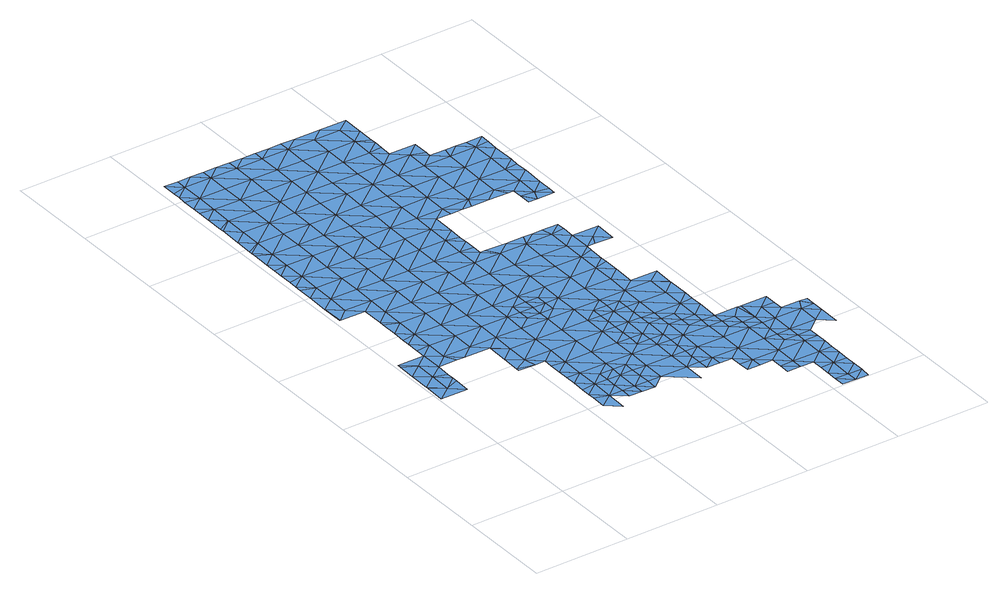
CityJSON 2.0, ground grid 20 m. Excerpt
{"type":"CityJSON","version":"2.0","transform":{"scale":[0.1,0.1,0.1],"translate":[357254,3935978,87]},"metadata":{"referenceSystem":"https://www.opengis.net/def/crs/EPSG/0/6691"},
"CityObjects":{
"waterbody1":{"type":"WaterBody","attributes":{"name":"9","class":"1140","function":"1","WaterBodyRiverFloodingRiskAttribute.description":"5","WaterBodyRiverFloodingRiskAttribute.rankOrg":"1","WaterBodyRiverFloodingRiskAttribute.adminType":"2","WaterBodyRiverFloodingRiskAttribute.scale":"L1"},"geometry":[{"type":"MultiSurface","lod":"1","boundaries":[[[0,1,2]],[[1,0,3]],[[4,0,2]],[[0,5,3]],[[3,5,6]],[[7,8,6]],[[5,7,6]],[[8,7,9]],[[4,10,0]],[[5,0,11]],[[0,10,11]],[[12,7,5]],[[13,5,11]],[[14,9,7]],[[12,5,13]],[[12,14,7]],[[15,14,12]],[[16,15,12]],[[17,18,19]],[[20,21,14]],[[22,18,17]],[[21,20,23]],[[14,15,20]],[[16,24,15]],[[20,25,23]],[[26,27,18]],[[28,23,25]],[[29,28,25]],[[22,17,30]],[[18,22,26]],[[31,32,27]],[[29,33,34]],[[26,31,27]],[[34,33,35]],[[33,29,25]],[[36,37,15]],[[15,24,36]],[[38,32,31]],[[30,39,22]],[[20,37,25]],[[38,40,41]],[[35,42,30]],[[20,15,37]],[[42,35,33]],[[41,40,43]],[[44,36,24]],[[40,38,31]],[[26,22,39]],[[45,31,26]],[[37,46,25]],[[47,48,49]],[[50,43,40]],[[51,43,50]],[[30,42,39]],[[46,52,25]],[[52,42,33]],[[53,51,50]],[[54,55,56]],[[57,58,53]],[[56,59,54]],[[33,25,52]],[[59,60,54]],[[26,39,61]],[[62,48,63]],[[55,64,65]],[[58,57,66]],[[57,53,50]],[[54,64,55]],[[48,47,63]],[[44,67,36]],[[40,31,45]],[[68,37,36]],[[69,70,66]],[[65,64,71]],[[26,61,45]],[[72,62,63]],[[73,72,44]],[[69,74,70]],[[52,75,42]],[[42,76,39]],[[73,62,72]],[[45,77,40]],[[40,78,50]],[[69,66,57]],[[67,68,36]],[[47,79,63]],[[68,46,37]],[[75,76,42]],[[76,61,39]],[[80,81,82]],[[83,64,54]],[[80,71,81]],[[84,85,74]],[[67,44,72]],[[86,83,54]],[[69,84,74]],[[71,64,81]],[[86,54,87]],[[82,88,89]],[[79,90,63]],[[78,40,77]],[[57,50,78]],[[91,92,85]],[[93,94,64]],[[76,95,61]],[[64,94,81]],[[61,96,45]],[[82,81,88]],[[79,89,88]],[[93,64,83]],[[78,97,57]],[[92,91,98]],[[90,99,63]],[[91,85,84]],[[100,46,68]],[[72,63,99]],[[45,96,77]],[[101,102,98]],[[90,79,88]],[[52,46,103]],[[104,84,69]],[[91,101,98]],[[69,57,105]],[[67,72,99]],[[94,106,81]],[[103,46,100]],[[75,52,103]],[[105,57,97]],[[107,102,101]],[[61,95,96]],[[99,108,67]],[[109,110,107]],[[103,111,75]],[[75,112,76]],[[96,113,77]],[[77,114,78]],[[88,81,106]],[[115,100,68]],[[110,109,116]],[[117,106,94]],[[107,101,109]],[[104,69,105]],[[91,84,104]],[[118,101,91]],[[68,67,115]],[[78,114,97]],[[116,119,120]],[[109,119,116]],[[115,67,108]],[[112,75,111]],[[95,76,112]],[[88,106,121]],[[122,120,119]],[[90,88,123]],[[77,113,114]],[[118,91,104]],[[112,124,95]],[[95,125,96]],[[101,126,109]],[[117,127,106]],[[114,128,97]],[[97,129,105]],[[123,88,121]],[[99,90,123]],[[118,126,101]],[[130,122,119]],[[131,132,133]],[[124,125,95]],[[125,113,96]],[[128,129,97]],[[103,134,111]],[[133,135,131]],[[100,115,136]],[[103,100,134]],[[137,115,108]],[[127,138,106]],[[109,139,119]],[[140,130,119]],[[106,138,121]],[[141,127,142]],[[100,136,134]],[[143,137,108]],[[104,105,129]],[[144,112,111]],[[141,132,131]],[[142,132,141]],[[99,123,145]],[[108,99,143]],[[146,114,113]],[[147,118,104]],[[125,148,113]],[[149,150,115]],[[129,151,104]],[[115,150,136]],[[143,99,145]],[[109,126,152]],[[141,138,127]],[[115,137,149]],[[148,146,113]],[[146,128,114]],[[138,153,121]],[[121,154,123]],[[112,144,124]],[[147,126,118]],[[139,109,152]],[[111,134,155]],[[156,141,131]],[[153,154,121]],[[154,145,123]],[[140,119,139]],[[150,157,136]],[[158,156,131]],[[159,134,136]],[[111,155,144]],[[147,104,151]],[[160,125,124]],[[161,137,143]],[[162,129,128]],[[147,163,126]],[[164,140,139]],[[165,143,145]],[[156,166,141]],[[167,162,128]],[[168,124,144]],[[169,161,143]],[[170,139,152]],[[167,128,146]],[[129,162,151]],[[138,171,153]],[[138,141,166]],[[152,126,170]],[[150,172,157]],[[159,136,157]],[[173,164,139]],[[155,134,159]],[[174,145,154]],[[160,124,168]],[[175,144,155]],[[176,154,153]],[[177,176,153]],[[126,163,170]],[[148,125,178]],[[138,179,171]],[[165,145,174]],[[153,171,177]],[[175,168,144]],[[178,125,160]],[[138,166,179]],[[180,155,159]],[[169,143,165]],[[181,182,156]],[[183,166,156]],[[157,172,184]],[[176,185,154]],[[186,174,154]],[[182,183,156]],[[187,151,162]],[[188,163,147]],[[185,186,154]],[[146,148,189]],[[173,139,190]],[[147,151,191]],[[139,170,190]],[[175,155,180]],[[184,192,157]],[[189,148,178]],[[167,146,189]],[[193,171,179]],[[194,179,166]],[[195,160,168]],[[188,170,163]],[[196,197,184]],[[186,198,174]],[[157,199,159]],[[200,165,174]],[[197,169,165]],[[196,169,197]],[[201,194,166]],[[151,187,191]],[[175,202,168]],[[201,166,183]],[[198,200,174]],[[192,199,157]],[[203,173,190]],[[199,180,159]],[[202,195,168]],[[162,167,204]],[[188,147,191]],[[205,178,160]],[[206,190,170]],[[192,184,197]],[[207,208,179]],[[207,179,194]],[[167,189,204]],[[162,209,187]],[[193,179,208]],[[210,203,190]],[[195,205,160]],[[165,211,197]],[[212,209,162]],[[209,191,187]],[[211,165,200]],[[199,213,180]],[[180,214,175]],[[162,204,212]],[[215,210,190]],[[170,188,206]],[[206,215,190]],[[175,216,202]],[[213,214,180]],[[189,178,205]],[[217,211,200]],[[211,218,197]],[[197,219,192]],[[216,220,202]],[[189,221,204]],[[222,195,202]],[[209,223,191]],[[192,219,199]],[[216,175,214]],[[222,202,220]],[[204,221,212]],[[189,205,224]],[[225,226,227]],[[217,228,211]],[[188,191,229]],[[230,210,215]],[[195,231,205]],[[232,195,222]],[[197,218,219]],[[199,233,213]],[[234,216,214]],[[227,235,236]],[[206,188,229]],[[189,224,221]],[[195,232,231]],[[191,223,229]],[[237,215,206]],[[221,238,212]],[[212,239,209]],[[229,240,206]],[[227,226,235]],[[241,230,215]],[[205,242,224]],[[235,243,236]],[[211,244,218]],[[245,243,228]],[[245,236,243]],[[199,219,233]],[[205,231,242]],[[226,246,235]],[[234,214,247]],[[211,228,244]],[[239,212,238]],[[223,209,239]],[[248,229,223]],[[249,221,224]],[[213,233,250]],[[214,213,251]],[[206,240,237]],[[252,224,242]],[[228,243,244]],[[241,215,237]],[[214,251,247]],[[253,254,255]],[[252,249,224]],[[213,250,251]],[[218,244,256]],[[219,218,257]],[[248,223,239]],[[258,252,242]],[[246,253,259]],[[243,235,260]],[[248,261,229]],[[253,255,259]],[[229,262,240]],[[235,246,260]],[[263,241,237]],[[218,256,257]],[[238,221,249]],[[261,262,229]],[[262,237,240]],[[233,219,264]],[[246,259,260]],[[255,265,259]],[[244,243,266]],[[267,263,237]],[[250,233,264]],[[247,251,268]],[[256,244,269]],[[219,257,264]],[[239,238,270]],[[243,260,266]],[[271,260,259]],[[270,238,249]],[[272,248,239]],[[273,274,275]],[[252,258,276]],[[277,268,251]],[[256,278,257]],[[271,259,265]],[[262,279,237]],[[251,250,280]],[[281,244,266]],[[269,244,281]],[[256,269,278]],[[276,282,252]],[[273,283,274]],[[272,261,248]],[[252,282,249]],[[250,264,280]],[[265,274,283]],[[284,285,260]],[[239,270,286]],[[284,260,271]],[[267,237,279]],[[257,287,264]],[[288,257,278]],[[266,260,285]],[[289,251,280]],[[272,239,286]],[[290,282,276]],[[287,257,288]],[[277,251,289]],[[291,281,266]],[[292,265,283]],[[293,280,264]],[[273,294,283]],[[249,295,270]],[[261,296,262]],[[297,298,299]],[[289,300,277]],[[264,287,301]],[[266,285,291]],[[302,296,261]],[[296,279,262]],[[269,281,303]],[[304,297,305]],[[270,295,286]],[[264,301,293]],[[302,261,272]],[[249,282,306]],[[292,283,294]],[[307,281,291]],[[297,299,305]],[[290,308,282]],[[303,281,307]],[[309,294,310]],[[267,279,311]],[[312,280,293]],[[289,280,312]],[[310,304,309]],[[249,306,295]],[[304,305,309]],[[292,294,313]],[[299,314,305]],[[295,315,286]],[[316,313,294]],[[296,317,279]],[[318,289,312]],[[300,289,319]],[[320,312,293]],[[321,320,293]],[[316,294,309]],[[289,318,319]],[[302,272,322]],[[323,282,308]],[[314,324,305]],[[311,279,317]],[[272,286,325]],[[302,322,326]],[[286,315,325]],[[296,302,327]],[[320,328,312]],[[322,272,325]],[[306,282,329]],[[330,323,308]],[[302,326,327]],[[316,309,331]],[[320,321,332]],[[309,305,333]],[[334,335,296]],[[334,296,327]],[[313,316,336]],[[282,323,329]],[[317,296,335]],[[337,316,331]],[[295,306,338]],[[305,324,333]],[[339,325,315]],[[331,309,333]],[[311,317,340]],[[336,316,337]],[[328,320,332]],[[315,295,338]],[[341,322,325]],[[306,329,338]],[[342,323,330]],[[317,335,340]],[[343,344,345]],[[333,346,331]],[[347,341,325]],[[348,329,323]],[[347,325,339]],[[349,350,324]],[[351,315,338]],[[324,350,333]],[[344,352,342]],[[339,315,351]],[[348,323,342]],[[344,343,352]],[[353,338,329]],[[333,354,346]],[[354,333,350]],[[348,342,352]],[[355,339,351]],[[354,356,346]],[[352,343,357]],[[358,329,348]],[[359,351,338]],[[360,348,352]],[[361,355,351]],[[362,352,357]],[[353,329,358]],[[352,362,360]],[[359,361,351]],[[360,363,348]],[[359,338,353]],[[358,348,363]],[[363,364,358]],[[358,365,353]],[[359,366,361]],[[365,358,364]],[[353,367,359]],[[367,353,365]],[[368,366,359]],[[369,359,367]],[[368,359,369]]]}]},
"waterbody2":{"type":"WaterBody","attributes":{"name":"9","class":"1140","function":"1","WaterBodyRiverFloodingRiskAttribute.description":"5","WaterBodyRiverFloodingRiskAttribute.rankOrg":"2","WaterBodyRiverFloodingRiskAttribute.adminType":"2","WaterBodyRiverFloodingRiskAttribute.scale":"L1"},"geometry":[{"type":"MultiSurface","lod":"1","boundaries":[[[83,86,370]],[[371,127,117]],[[117,93,371]],[[93,83,371]],[[93,117,94]],[[142,371,132]],[[132,371,370]],[[132,370,133]],[[370,371,83]],[[372,86,87]],[[370,135,133]],[[372,135,370]],[[86,372,370]],[[127,371,142]]]}]},
"waterbody3":{"type":"WaterBody","attributes":{"name":"9","class":"1140","function":"1","WaterBodyRiverFloodingRiskAttribute.description":"5","WaterBodyRiverFloodingRiskAttribute.rankOrg":"2","WaterBodyRiverFloodingRiskAttribute.adminType":"2","WaterBodyRiverFloodingRiskAttribute.scale":"L1"},"geometry":[{"type":"MultiSurface","lod":"1","boundaries":[[[196,161,169]],[[137,161,149]],[[149,373,150]],[[184,172,196]],[[172,150,373]],[[172,373,196]],[[161,196,373]],[[149,161,373]]]}]},
"waterbody4":{"type":"WaterBody","attributes":{"name":"9","class":"1140","function":"1","WaterBodyRiverFloodingRiskAttribute.description":"5","WaterBodyRiverFloodingRiskAttribute.rankOrg":"2","WaterBodyRiverFloodingRiskAttribute.adminType":"2","WaterBodyRiverFloodingRiskAttribute.scale":"L1"},"geometry":[{"type":"MultiSurface","lod":"1","boundaries":[[[208,374,375]],[[375,374,254]],[[254,374,376]],[[376,374,377]],[[377,374,378]],[[374,194,378]],[[377,378,379]],[[379,378,380]],[[378,183,380]],[[380,183,182]],[[182,181,380]],[[381,380,181]],[[381,382,380]],[[383,377,379]],[[383,275,377]],[[273,275,383]],[[294,273,310]],[[383,304,310]],[[383,384,304]],[[297,304,384]],[[226,253,246]],[[253,226,375]],[[226,225,375]],[[225,227,385]],[[386,225,385]],[[386,208,225]],[[193,208,386]],[[171,193,386]],[[386,176,177]],[[185,176,385]],[[385,387,186]],[[385,236,387]],[[198,186,387]],[[217,200,387]],[[387,228,217]],[[299,298,388]],[[385,186,185]],[[298,389,388]],[[384,389,298]],[[379,389,384]],[[389,379,390]],[[382,390,379]],[[390,382,391]],[[208,207,374]],[[392,393,394]],[[392,395,393]],[[393,395,396]],[[397,396,395]],[[398,399,400]],[[399,401,400]],[[395,401,399]],[[395,402,401]],[[403,401,402]],[[403,404,401]],[[404,405,388]],[[388,401,404]],[[400,401,388]],[[406,398,400]],[[407,398,406]],[[408,409,390]],[[410,408,390]],[[411,412,413]],[[412,411,393]],[[406,400,409]],[[409,400,389]],[[399,397,395]],[[396,412,393]],[[411,394,393]],[[394,411,414]],[[415,395,392]],[[402,395,415]],[[387,200,198]],[[177,171,386]],[[386,385,176]],[[227,236,385]],[[236,245,387]],[[245,228,387]],[[274,265,255]],[[274,255,376]],[[274,376,275]],[[310,273,383]],[[275,376,377]],[[255,254,376]],[[253,375,254]],[[208,375,225]],[[207,194,374]],[[378,194,201]],[[201,183,378]],[[391,410,390]],[[380,382,379]],[[390,409,389]],[[384,383,379]],[[388,389,400]],[[405,299,388]],[[297,384,298]],[[405,314,299]]]}]}
},
"vertices":[
[35,405,8],[7,425,8],[6,383,8],[7,429,8],[63,382,8],[36,452,8],[8,475,8],[37,498,8],[8,512,8],[9,521,8],[64,416,8],[64,428,8],[65,474,8],[64,444,8],[65,520,8],[93,497,8],[105,474,8],[13,706,8],[12,752,8],[12,706,8],[94,543,8],[66,541,8],[40,729,8],[66,567,8],[121,473,8],[95,589,8],[41,775,8],[13,799,8],[66,585,8],[67,613,8],[68,705,8],[42,821,8],[14,831,8],[95,636,8],[67,648,8],[68,659,8],[150,496,8],[151,542,8],[14,845,8],[97,728,8],[43,868,8],[14,863,8],[96,682,8],[15,891,8],[178,472,8],[98,820,8],[151,588,8],[211,379,8],[176,387,8],[176,380,8],[43,914,8],[15,911,8],[152,635,8],[15,937,8],[259,217,8],[231,240,8],[231,225,8],[44,960,8],[16,973,8],[230,194,8],[258,171,8],[98,774,8],[177,426,8],[205,403,8],[260,263,8],[231,259,8],[16,984,8],[207,495,8],[207,541,8],[45,1006,8],[16,991,8],[232,287,8],[206,449,8],[178,470,8],[17,1030,8],[153,681,8],[154,727,8],[99,867,8],[100,913,8],[233,379,8],[232,311,8],[260,309,8],[232,333,8],[287,240,8],[45,1052,8],[18,1076,8],[287,216,8],[287,193,8],[261,355,8],[233,359,8],[262,402,8],[46,1099,8],[18,1083,8],[288,263,8],[288,286,8],[154,773,8],[155,819,8],[101,959,8],[18,1122,8],[262,448,8],[208,587,8],[47,1145,8],[19,1150,8],[209,634,8],[102,1051,8],[101,1005,8],[317,308,8],[19,1168,8],[263,494,8],[48,1191,8],[19,1196,8],[210,680,8],[210,726,8],[156,866,8],[157,912,8],[264,540,8],[20,1215,8],[317,285,8],[103,1098,8],[48,1237,8],[20,1230,8],[318,355,8],[20,1261,8],[318,401,8],[211,772,8],[212,819,8],[104,1144,8],[345,285,8],[157,958,8],[158,1004,8],[49,1260,8],[372,215,8],[344,239,8],[344,215,8],[265,633,8],[343,192,8],[265,587,8],[292,517,8],[374,307,8],[105,1236,8],[77,1260,8],[373,261,8],[344,262,8],[320,493,8],[267,725,8],[319,447,8],[213,911,8],[160,1097,8],[212,865,8],[292,540,8],[293,563,8],[159,1051,8],[104,1190,8],[374,354,8],[375,400,8],[266,679,8],[429,214,8],[321,586,8],[428,168,8],[322,632,8],[268,818,8],[320,516,8],[215,1003,8],[160,1143,8],[105,1259,8],[377,492,8],[429,260,8],[214,957,8],[268,771,8],[349,516,8],[161,1189,8],[402,330,8],[321,563,8],[134,1259,8],[376,446,8],[324,724,8],[403,376,8],[403,353,8],[269,864,8],[430,307,8],[323,678,8],[457,191,8],[457,214,8],[457,237,8],[349,562,8],[403,399,8],[404,423,8],[215,1050,8],[217,1142,8],[270,910,8],[162,1235,8],[216,1096,8],[378,585,8],[431,330,8],[458,283,8],[325,817,8],[349,539,8],[377,539,8],[404,446,8],[379,631,8],[404,469,8],[458,260,8],[324,771,8],[162,1259,8],[271,956,8],[326,863,8],[218,1188,8],[459,306,8],[459,329,8],[272,1049,8],[190,1258,8],[433,491,8],[271,1003,8],[379,677,8],[380,723,8],[218,1235,8],[352,747,8],[433,468,8],[434,538,8],[435,584,8],[353,768,8],[327,955,8],[353,793,8],[273,1095,8],[327,909,8],[460,375,8],[488,375,8],[460,399,8],[461,468,8],[274,1141,8],[219,1258,8],[354,839,8],[353,811,8],[435,630,8],[364,747,8],[488,398,8],[460,422,8],[275,1234,8],[328,1002,8],[329,1048,8],[274,1187,8],[247,1257,8],[354,886,8],[489,444,8],[490,491,8],[461,445,8],[516,375,8],[409,746,8],[329,1094,8],[384,955,8],[436,676,8],[437,723,8],[383,908,8],[516,351,8],[516,328,8],[544,328,8],[491,537,8],[491,583,8],[386,885,8],[544,351,8],[545,397,8],[330,1140,8],[331,1186,8],[275,1257,8],[492,629,8],[572,327,8],[546,443,8],[304,1256,8],[446,745,8],[518,513,8],[385,1001,8],[573,374,8],[386,1093,8],[600,281,8],[572,304,8],[571,281,8],[411,885,8],[466,745,8],[519,559,8],[332,1233,8],[493,675,8],[546,490,8],[440,907,8],[600,304,8],[573,400,8],[574,420,8],[385,1047,8],[520,606,8],[520,591,8],[493,722,8],[430,884,8],[574,466,8],[622,327,8],[521,652,8],[628,280,8],[441,1000,8],[388,1186,8],[627,211,8],[627,188,8],[655,187,8],[488,745,8],[520,638,8],[387,1139,8],[575,512,8],[627,234,8],[655,211,8],[441,954,8],[574,469,8],[468,884,8],[656,257,8],[628,257,8],[360,1255,8],[521,698,8],[629,327,8],[683,187,8],[442,1046,8],[657,303,8],[388,1232,8],[522,726,8],[522,744,8],[549,674,8],[538,652,8],[415,1116,8],[496,906,8],[712,210,8],[443,1092,8],[415,1142,8],[416,1162,8],[578,697,8],[497,953,8],[512,883,8],[685,279,8],[577,651,8],[713,256,8],[416,1174,8],[416,1208,8],[685,326,8],[685,301,8],[498,999,8],[471,1069,8],[417,1254,8],[471,1115,8],[524,883,8],[542,836,8],[524,861,8],[524,837,8],[725,279,8],[471,1081,8],[553,906,8],[740,186,8],[741,232,8],[499,1045,8],[552,859,8],[555,998,8],[741,257,8],[504,1068,8],[741,278,8],[580,836,8],[554,952,8],[555,1044,8],[581,882,8],[527,1068,8],[581,853,8],[582,928,8],[582,955,8],[583,974,8],[550,1067,8],[583,1021,8],[584,1067,8],[584,1047,8],
[315,216,8],[316,262,8],[315,193,8],
[321,539,8],
[487,306,8],[488,352,8],[543,305,8],[543,259,8],[486,259,8],[542,212,8],[485,213,8],[485,190,8],[513,190,8],[599,258,8],[599,211,8],[432,399,8],[431,353,8],[432,445,8],[655,164,8],[598,165,8],[541,166,8],[513,167,8],[681,48,8],[652,26,8],[681,25,8],[653,72,8],[624,49,8],[625,72,8],[597,96,8],[625,95,8],[597,119,8],[654,118,8],[682,95,8],[682,118,8],[683,141,8],[683,164,8],[569,119,8],[568,96,8],[541,143,8],[569,143,8],[513,143,8],[652,3,8],[624,26,8],[624,3,8],[680,2,8],[681,71,8]
]}
